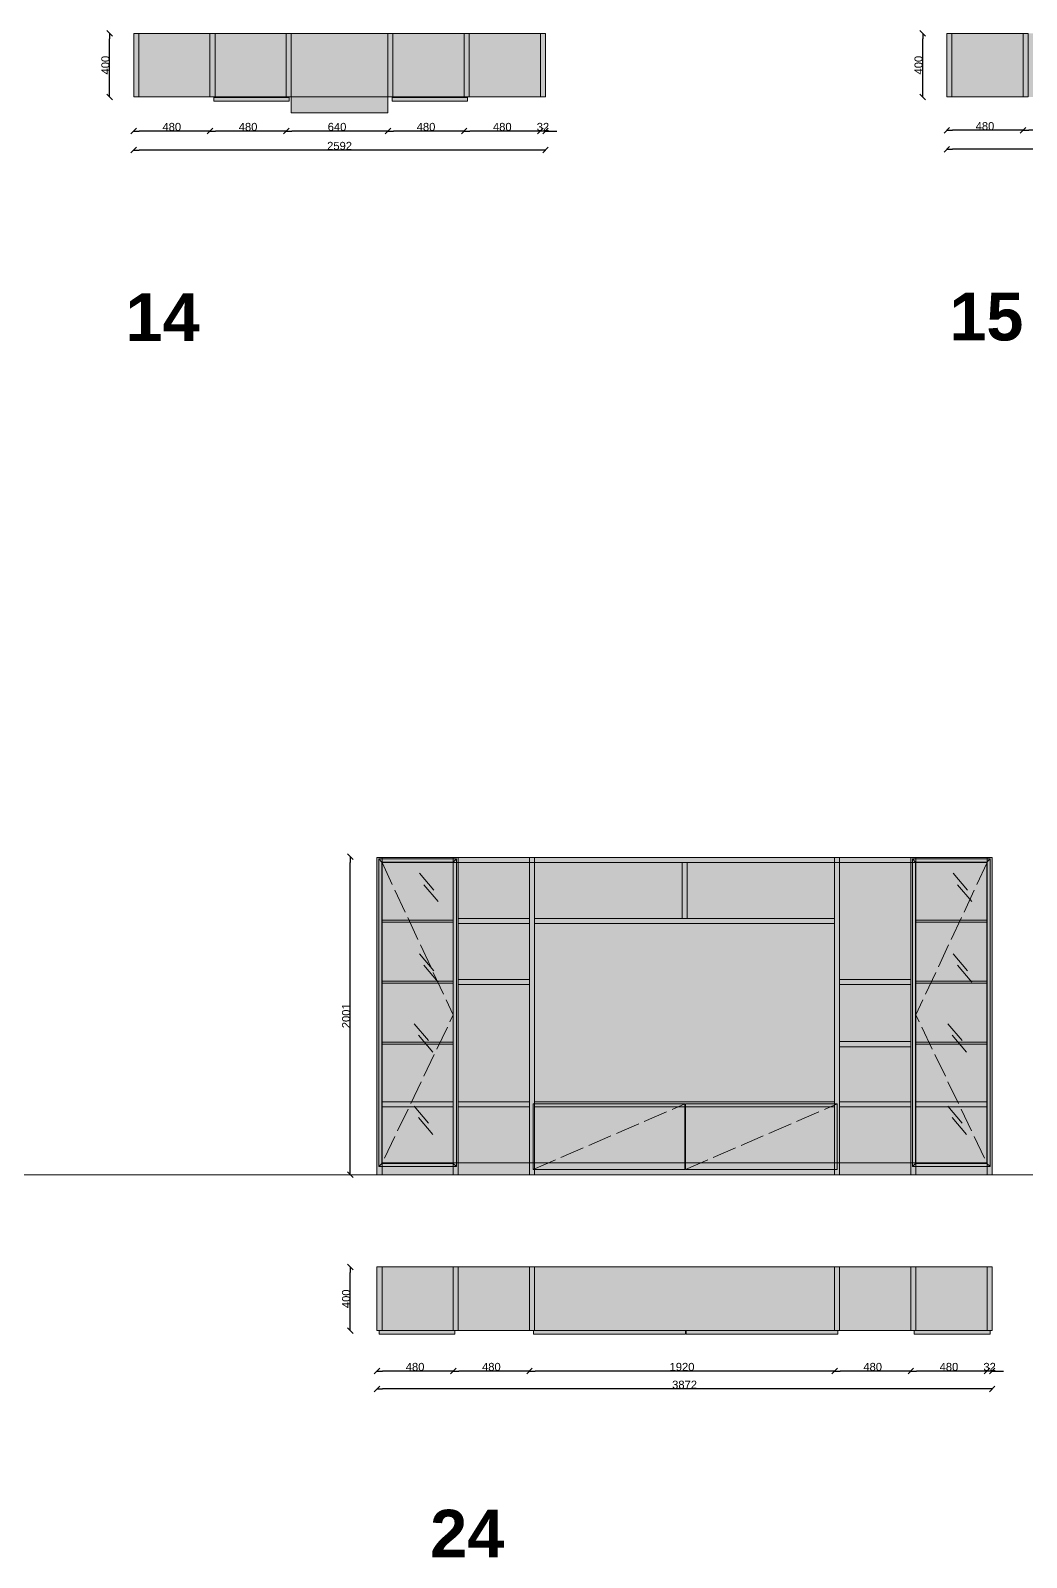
# Model space of a CAD drawing. Header units: millimetres. Extents: x -21288 to 39740, y -2987 to 21739.
# Drawn here: x -3298 to 2970, y -2987 to 6619 of the extents above; entities that cross this region are included whole.
import ezdxf

# ---------------------------------------------------------------- set-up
doc = ezdxf.new("R2010")
doc.units = ezdxf.units.MM
doc.header["$LTSCALE"] = 50
doc.header["$PDMODE"] = 1
doc.header["$PDSIZE"] = -2
doc.linetypes.add('ISO-02 Linea a tratti', pattern=[3.81, 3.048, -0.762])
doc.layers.get('0').update_dxf_attribs({"lineweight": 18})
doc.layers.add('Linee arredi', color=3, linetype='Continuous', lineweight=5)
doc.layers.add('Quote', color=7, linetype='Continuous', lineweight=5)
doc.styles.add('Arial', font='Arial.ttf')
doc.styles.add('Arial (bold)', font='Arial Bold.ttf')
doc.dimstyles.new('M&C_quote arredo', dxfattribs={"dimtxt": 50.344329, "dimasz": 35.34668, "dimexe": 0, "dimexo": 0, "dimgap": 0.5, "dimtad": 1, "dimdec": 0, "dimtxsty": 'Arial', "dimblk": 'VW_SLASH-2', "dimblk1": 'VW_SLASH-2', "dimblk2": 'VW_SLASH-2', "dimcen": 0, "dimse1": 1, "dimse2": 1, "dimazin": 0, "dimtfac": 1, "dimtdec": 0, "dimtix": 1, "dimtmove": 0, "dimatfit": 0, "dimldrblk": 'VW_SLASH-2', "dimfxl": 0, "dimfxlon": 1, "dimfrac": 2, "dimtolj": 1, "dimarcsym": 0})

# ---------------------------------------------------------------- blocks, each defined once
blk = doc.blocks.new('VW_SLASH-2')
at = {"color": 0, "linetype": 'ByBlock', "lineweight": -2, "transparency": 16777216}
blk.add_line((0, 0), (-1, 0), dxfattribs=at)
at = {"color": 0, "linetype": 'Continuous', "lineweight": -2, "transparency": 16777216, "flags": 128}
blk.add_lwpolyline([(0.5, 0.5), (-0.5, -0.5)], dxfattribs=at)
blk = doc.blocks.new('*D516')
at = {"layer": 'Defpoints', "color": 0, "transparency": 16777216}
for p in [(-2169.2, 6201.5), (-2649.2, 6147.5), (-2649.2, 5986.5)]:
    blk.add_point(p, dxfattribs=at)
at = {"layer": 'Quote', "color": 0, "lineweight": -2, "transparency": 16777216}
blk.add_line((-2204.5, 5986.5), (-2613.8, 5986.5), dxfattribs=at)
at = {"layer": 'Quote', "color": 0, "lineweight": -2, "transparency": 16777216, "xscale": 35.3466796875, "yscale": 35.3466796875, "zscale": 35.3466796875, "rotation": 180}
blk.add_blockref('VW_SLASH-2', (-2649.2, 5986.5), dxfattribs=at)
at = {"layer": 'Quote', "color": 0, "lineweight": -2, "transparency": 16777216, "xscale": 35.3466796875, "yscale": 35.3466796875, "zscale": 35.3466796875}
blk.add_blockref('VW_SLASH-2', (-2169.2, 5986.5), dxfattribs=at)
at = {"layer": 'Quote', "color": 0, "transparency": 16777216, "insert": (-2409.2, 6012.7), "char_height": 50.34, "attachment_point": 5, "style": 'Arial'}
blk.add_mtext('\\A1;480', dxfattribs=at)
blk = doc.blocks.new('*D517')
at = {"layer": 'Defpoints', "color": 0, "transparency": 16777216}
for p in [(-2169.2, 6201.5), (-1689.2, 6201.5), (-2169.2, 5986.5)]:
    blk.add_point(p, dxfattribs=at)
at = {"layer": 'Quote', "color": 0, "lineweight": -2, "transparency": 16777216}
blk.add_line((-1724.5, 5986.5), (-2133.8, 5986.5), dxfattribs=at)
at = {"layer": 'Quote', "color": 0, "lineweight": -2, "transparency": 16777216, "xscale": 35.3466796875, "yscale": 35.3466796875, "zscale": 35.3466796875, "rotation": 180}
blk.add_blockref('VW_SLASH-2', (-2169.2, 5986.5), dxfattribs=at)
at = {"layer": 'Quote', "color": 0, "lineweight": -2, "transparency": 16777216, "xscale": 35.3466796875, "yscale": 35.3466796875, "zscale": 35.3466796875}
blk.add_blockref('VW_SLASH-2', (-1689.2, 5986.5), dxfattribs=at)
at = {"layer": 'Quote', "color": 0, "transparency": 16777216, "insert": (-1929.2, 6012.7), "char_height": 50.34, "attachment_point": 5, "style": 'Arial'}
blk.add_mtext('\\A1;480', dxfattribs=at)
blk = doc.blocks.new('*D518')
at = {"layer": 'Defpoints', "color": 0, "transparency": 16777216}
for p in [(-1689.2, 6201.5), (-1049.2, 6201.5), (-1689.2, 5986.5)]:
    blk.add_point(p, dxfattribs=at)
at = {"layer": 'Quote', "color": 0, "lineweight": -2, "transparency": 16777216}
blk.add_line((-1084.5, 5986.5), (-1653.8, 5986.5), dxfattribs=at)
at = {"layer": 'Quote', "color": 0, "lineweight": -2, "transparency": 16777216, "xscale": 35.3466796875, "yscale": 35.3466796875, "zscale": 35.3466796875, "rotation": 180}
blk.add_blockref('VW_SLASH-2', (-1689.2, 5986.5), dxfattribs=at)
at = {"layer": 'Quote', "color": 0, "lineweight": -2, "transparency": 16777216, "xscale": 35.3466796875, "yscale": 35.3466796875, "zscale": 35.3466796875}
blk.add_blockref('VW_SLASH-2', (-1049.2, 5986.5), dxfattribs=at)
at = {"layer": 'Quote', "color": 0, "transparency": 16777216, "insert": (-1369.2, 6012.7), "char_height": 50.34, "attachment_point": 5, "style": 'Arial'}
blk.add_mtext('\\A1;640', dxfattribs=at)
blk = doc.blocks.new('*D519')
at = {"layer": 'Defpoints', "color": 0, "transparency": 16777216}
for p in [(-1049.2, 6201.5), (-569.2, 6201.5), (-1049.2, 5986.5)]:
    blk.add_point(p, dxfattribs=at)
at = {"layer": 'Quote', "color": 0, "lineweight": -2, "transparency": 16777216}
blk.add_line((-604.5, 5986.5), (-1013.8, 5986.5), dxfattribs=at)
at = {"layer": 'Quote', "color": 0, "lineweight": -2, "transparency": 16777216, "xscale": 35.3466796875, "yscale": 35.3466796875, "zscale": 35.3466796875, "rotation": 180}
blk.add_blockref('VW_SLASH-2', (-1049.2, 5986.5), dxfattribs=at)
at = {"layer": 'Quote', "color": 0, "lineweight": -2, "transparency": 16777216, "xscale": 35.3466796875, "yscale": 35.3466796875, "zscale": 35.3466796875}
blk.add_blockref('VW_SLASH-2', (-569.2, 5986.5), dxfattribs=at)
at = {"layer": 'Quote', "color": 0, "transparency": 16777216, "insert": (-809.2, 6012.7), "char_height": 50.34, "attachment_point": 5, "style": 'Arial'}
blk.add_mtext('\\A1;480', dxfattribs=at)
blk = doc.blocks.new('*D520')
at = {"layer": 'Defpoints', "color": 0, "transparency": 16777216}
for p in [(-569.2, 6201.5), (-89.2, 6223.5), (-569.2, 5986.5)]:
    blk.add_point(p, dxfattribs=at)
at = {"layer": 'Quote', "color": 0, "lineweight": -2, "transparency": 16777216}
blk.add_line((-124.5, 5986.5), (-533.8, 5986.5), dxfattribs=at)
at = {"layer": 'Quote', "color": 0, "lineweight": -2, "transparency": 16777216, "xscale": 35.3466796875, "yscale": 35.3466796875, "zscale": 35.3466796875, "rotation": 180}
blk.add_blockref('VW_SLASH-2', (-569.2, 5986.5), dxfattribs=at)
at = {"layer": 'Quote', "color": 0, "lineweight": -2, "transparency": 16777216, "xscale": 35.3466796875, "yscale": 35.3466796875, "zscale": 35.3466796875}
blk.add_blockref('VW_SLASH-2', (-89.2, 5986.5), dxfattribs=at)
at = {"layer": 'Quote', "color": 0, "transparency": 16777216, "insert": (-329.2, 6012.7), "char_height": 50.34, "attachment_point": 5, "style": 'Arial'}
blk.add_mtext('\\A1;480', dxfattribs=at)
blk = doc.blocks.new('*D521')
at = {"layer": 'Defpoints', "color": 0, "transparency": 16777216}
for p in [(-89.2, 6223.5), (-57.2, 6147.5), (-89.2, 5986.5)]:
    blk.add_point(p, dxfattribs=at)
at = {"layer": 'Quote', "color": 0, "lineweight": -2, "transparency": 16777216}
for p, q in [((-124.5, 5986.5), (-159.9, 5986.5)), ((-57.2, 5986.5), (-89.2, 5986.5)), ((-21.8, 5986.5), (13.5, 5986.5))]:
    blk.add_line(p, q, dxfattribs=at)
at = {"layer": 'Quote', "color": 0, "lineweight": -2, "transparency": 16777216, "xscale": 35.3466796875, "yscale": 35.3466796875, "zscale": 35.3466796875}
blk.add_blockref('VW_SLASH-2', (-89.2, 5986.5), dxfattribs=at)
at = {"layer": 'Quote', "color": 0, "lineweight": -2, "transparency": 16777216, "xscale": 35.3466796875, "yscale": 35.3466796875, "zscale": 35.3466796875, "rotation": 180}
blk.add_blockref('VW_SLASH-2', (-57.2, 5986.5), dxfattribs=at)
at = {"layer": 'Quote', "color": 0, "transparency": 16777216, "insert": (-73.2, 6012.7), "char_height": 50.34, "attachment_point": 5, "style": 'Arial'}
blk.add_mtext('\\A1;32', dxfattribs=at)
blk = doc.blocks.new('*D523')
at = {"layer": 'Defpoints', "color": 0, "transparency": 16777216}
for p in [(-2649.2, 6156.7), (-57.2, 6147.5), (-2649.2, 5867)]:
    blk.add_point(p, dxfattribs=at)
at = {"layer": 'Quote', "color": 0, "lineweight": -2, "transparency": 16777216}
blk.add_line((-92.5, 5867), (-2613.8, 5867), dxfattribs=at)
at = {"layer": 'Quote', "color": 0, "lineweight": -2, "transparency": 16777216, "xscale": 35.3466796875, "yscale": 35.3466796875, "zscale": 35.3466796875, "rotation": 180}
blk.add_blockref('VW_SLASH-2', (-2649.2, 5867), dxfattribs=at)
at = {"layer": 'Quote', "color": 0, "lineweight": -2, "transparency": 16777216, "xscale": 35.3466796875, "yscale": 35.3466796875, "zscale": 35.3466796875}
blk.add_blockref('VW_SLASH-2', (-57.2, 5867), dxfattribs=at)
at = {"layer": 'Quote', "color": 0, "transparency": 16777216, "insert": (-1353.2, 5893.3), "char_height": 50.34, "attachment_point": 5, "style": 'Arial'}
blk.add_mtext('\\A1;2592', dxfattribs=at)
blk = doc.blocks.new('*D524')
at = {"layer": 'Defpoints', "color": 0, "transparency": 16777216}
for p in [(2468.7, 6152.5), (2948.7, 6201.5), (2468.7, 5991.5)]:
    blk.add_point(p, dxfattribs=at)
at = {"layer": 'Quote', "color": 0, "lineweight": -2, "transparency": 16777216}
blk.add_line((2913.3, 5991.5), (2504, 5991.5), dxfattribs=at)
at = {"layer": 'Quote', "color": 0, "lineweight": -2, "transparency": 16777216, "xscale": 35.3466796875, "yscale": 35.3466796875, "zscale": 35.3466796875, "rotation": 180}
blk.add_blockref('VW_SLASH-2', (2468.7, 5991.5), dxfattribs=at)
at = {"layer": 'Quote', "color": 0, "lineweight": -2, "transparency": 16777216, "xscale": 35.3466796875, "yscale": 35.3466796875, "zscale": 35.3466796875}
blk.add_blockref('VW_SLASH-2', (2948.7, 5991.5), dxfattribs=at)
at = {"layer": 'Quote', "color": 0, "transparency": 16777216, "insert": (2708.7, 6017.7), "char_height": 50.34, "attachment_point": 5, "style": 'Arial'}
blk.add_mtext('\\A1;480', dxfattribs=at)
blk = doc.blocks.new('*D525')
at = {"layer": 'Defpoints', "color": 0, "transparency": 16777216}
for p in [(2948.7, 6201.5), (3428.7, 6201.5), (2948.7, 5991.5)]:
    blk.add_point(p, dxfattribs=at)
at = {"layer": 'Quote', "color": 0, "lineweight": -2, "transparency": 16777216}
blk.add_line((3393.3, 5991.5), (2984, 5991.5), dxfattribs=at)
at = {"layer": 'Quote', "color": 0, "lineweight": -2, "transparency": 16777216, "xscale": 35.3466796875, "yscale": 35.3466796875, "zscale": 35.3466796875, "rotation": 180}
blk.add_blockref('VW_SLASH-2', (2948.7, 5991.5), dxfattribs=at)
at = {"layer": 'Quote', "color": 0, "lineweight": -2, "transparency": 16777216, "xscale": 35.3466796875, "yscale": 35.3466796875, "zscale": 35.3466796875}
blk.add_blockref('VW_SLASH-2', (3428.7, 5991.5), dxfattribs=at)
at = {"layer": 'Quote', "color": 0, "transparency": 16777216, "insert": (3188.7, 6017.7), "char_height": 50.34, "attachment_point": 5, "style": 'Arial'}
blk.add_mtext('\\A1;480', dxfattribs=at)
blk = doc.blocks.new('*D532')
at = {"layer": 'Defpoints', "color": 0, "transparency": 16777216}
for p in [(2468.7, 6161.7), (5380.7, 6152.5), (2468.7, 5872)]:
    blk.add_point(p, dxfattribs=at)
at = {"layer": 'Quote', "color": 0, "lineweight": -2, "transparency": 16777216}
blk.add_line((5345.3, 5872), (2504, 5872), dxfattribs=at)
at = {"layer": 'Quote', "color": 0, "lineweight": -2, "transparency": 16777216, "xscale": 35.3466796875, "yscale": 35.3466796875, "zscale": 35.3466796875, "rotation": 180}
blk.add_blockref('VW_SLASH-2', (2468.7, 5872), dxfattribs=at)
at = {"layer": 'Quote', "color": 0, "lineweight": -2, "transparency": 16777216, "xscale": 35.3466796875, "yscale": 35.3466796875, "zscale": 35.3466796875}
blk.add_blockref('VW_SLASH-2', (5380.7, 5872), dxfattribs=at)
at = {"layer": 'Quote', "color": 0, "transparency": 16777216, "insert": (3924.7, 5898.3), "char_height": 50.34, "attachment_point": 5, "style": 'Arial'}
blk.add_mtext('\\A1;2912', dxfattribs=at)
blk = doc.blocks.new('*D545')
at = {"layer": 'Defpoints', "color": 0, "transparency": 16777216}
for p in [(-2801.1, 6601.5), (-2649.2, 6601.5), (-2649.2, 6201.5)]:
    blk.add_point(p, dxfattribs=at)
at = {"layer": 'Quote', "color": 0, "lineweight": -2, "transparency": 16777216}
blk.add_line((-2801.1, 6236.8), (-2801.1, 6566.1), dxfattribs=at)
at = {"layer": 'Quote', "color": 0, "lineweight": -2, "transparency": 16777216, "xscale": 35.3466796875, "yscale": 35.3466796875, "zscale": 35.3466796875}
for p, rotation in [((-2801.1, 6601.5), 90), ((-2801.1, 6201.5), 270)]:
    blk.add_blockref('VW_SLASH-2', p, dxfattribs=dict(at, rotation=rotation))
at = {"layer": 'Quote', "color": 0, "transparency": 16777216, "insert": (-2827.3, 6401.5), "char_height": 50.34, "attachment_point": 5, "rotation": 90, "style": 'Arial'}
blk.add_mtext('\\A1;400', dxfattribs=at)
blk = doc.blocks.new('*D546')
at = {"layer": 'Defpoints', "color": 0, "transparency": 16777216}
for p in [(2316.8, 6601.5), (2468.7, 6601.5), (2468.7, 6201.5)]:
    blk.add_point(p, dxfattribs=at)
at = {"layer": 'Quote', "color": 0, "lineweight": -2, "transparency": 16777216}
blk.add_line((2316.8, 6236.8), (2316.8, 6566.1), dxfattribs=at)
at = {"layer": 'Quote', "color": 0, "lineweight": -2, "transparency": 16777216, "xscale": 35.3466796875, "yscale": 35.3466796875, "zscale": 35.3466796875}
for p, rotation in [((2316.8, 6601.5), 90), ((2316.8, 6201.5), 270)]:
    blk.add_blockref('VW_SLASH-2', p, dxfattribs=dict(at, rotation=rotation))
at = {"layer": 'Quote', "color": 0, "transparency": 16777216, "insert": (2290.6, 6401.5), "char_height": 50.34, "attachment_point": 5, "rotation": 90, "style": 'Arial'}
blk.add_mtext('\\A1;400', dxfattribs=at)
blk = doc.blocks.new('*D660')
at = {"layer": 'Defpoints', "color": 0, "transparency": 16777216}
for p in [(-1286, 1421.6), (-638, 1421.6), (-392.1, -579.4)]:
    blk.add_point(p, dxfattribs=at)
at = {"layer": 'Quote', "color": 0, "lineweight": -2, "transparency": 16777216}
blk.add_line((-1286, -544), (-1286, 1386.3), dxfattribs=at)
at = {"layer": 'Quote', "color": 0, "lineweight": -2, "transparency": 16777216, "xscale": 35.3466796875, "yscale": 35.3466796875, "zscale": 35.3466796875}
for p, rotation in [((-1286, 1421.6), 90), ((-1286, -579.4), 270)]:
    blk.add_blockref('VW_SLASH-2', p, dxfattribs=dict(at, rotation=rotation))
at = {"layer": 'Quote', "color": 0, "transparency": 16777216, "insert": (-1312.2, 421.1), "char_height": 50.34, "attachment_point": 5, "rotation": 90, "style": 'Arial'}
blk.add_mtext('\\A1;2001', dxfattribs=at)
blk = doc.blocks.new('*D656')
at = {"layer": 'Defpoints', "color": 0, "transparency": 16777216}
for p in [(-1286, -1159.4), (2660.9, -1159.4), (2660.9, -1559.4)]:
    blk.add_point(p, dxfattribs=at)
at = {"layer": 'Quote', "color": 0, "lineweight": -2, "transparency": 16777216}
blk.add_line((-1286, -1524), (-1286, -1194.7), dxfattribs=at)
at = {"layer": 'Quote', "color": 0, "lineweight": -2, "transparency": 16777216, "xscale": 35.3466796875, "yscale": 35.3466796875, "zscale": 35.3466796875}
for p, rotation in [((-1286, -1159.4), 90), ((-1286, -1559.4), 270)]:
    blk.add_blockref('VW_SLASH-2', p, dxfattribs=dict(at, rotation=rotation))
at = {"layer": 'Quote', "color": 0, "transparency": 16777216, "insert": (-1312.2, -1359.4), "char_height": 50.34, "attachment_point": 5, "rotation": 90, "style": 'Arial'}
blk.add_mtext('\\A1;400', dxfattribs=at)
blk = doc.blocks.new('Gruppo-186')
at = {"layer": 'Linee arredi', "linetype": 'Continuous', "lineweight": 0, "transparency": 33554687}
h = blk.add_hatch(color=252, dxfattribs=at)
h.paths.add_polyline_path([(3496.3, -23828), (3985.5, -23828), (3985.5, -21893), (3496.3, -21893)])
h.paths.add_polyline_path([(3965.5, -21913.1), (3965.5, -23807.9), (3516.2, -23807.9), (3516.2, -21913.1)], flags=16)
at = {"layer": 'Linee arredi', "linetype": 'Continuous', "lineweight": 5, "transparency": 33554526}
h = blk.add_hatch(color=256, dxfattribs=at)
h.set_gradient(color1=(248, 250, 248), color2=(220, 237, 237))
h.paths.add_polyline_path([(3516.2, -21913.1), (3965.5, -21913.1), (3965.5, -23807.9), (3516.2, -23807.9)])
at = {"layer": 'Linee arredi', "linetype": 'Continuous', "lineweight": 5}
for p, q in [((3496.3, -21893), (3516.2, -21913.1)), ((3965.5, -21913.1), (3985.5, -21893)), ((3753, -21982.8), (3843.7, -22089)), ((3779.5, -22054.9), (3870.2, -22161.2)), ((3753, -22489.8), (3843.7, -22596)), ((3779.5, -22561.9), (3870.2, -22668.1)), ((3719.5, -22929.4), (3810.2, -23035.7)), ((3745.9, -23001.6), (3836.6, -23107.8)), ((3719.5, -23448.2), (3810.2, -23554.5)), ((3745.9, -23520.3), (3836.6, -23626.6)), ((3516.2, -23807.9), (3496.3, -23828)), ((3965.5, -23807.9), (3985.5, -23828))]:
    blk.add_line(p, q, dxfattribs=at)
at = {"layer": 'Linee arredi', "linetype": 'Continuous', "lineweight": 5, "transparency": 33554687, "flags": 128}
for points in [[(3496.3, -23828), (3985.5, -23828), (3985.5, -21893), (3496.3, -21893)], [(3965.5, -21913.1), (3965.5, -23807.9), (3516.2, -23807.9), (3516.2, -21913.1)]]:
    blk.add_lwpolyline(points, close=True, dxfattribs=at)
at = {"layer": 'Linee arredi', "linetype": 'Continuous', "lineweight": 5, "flags": 128}
for points in [[(3496.3, -23828), (3985.5, -23828), (3985.5, -21893), (3496.3, -21893)], [(3516.2, -21913.1), (3965.5, -21913.1), (3965.5, -23807.9), (3516.2, -23807.9)]]:
    blk.add_lwpolyline(points, close=True, dxfattribs=at)
blk = doc.blocks.new('*D648')
at = {"layer": 'Defpoints', "color": 0, "transparency": 16777216}
for p in [(-1118, -1714.4), (-638, -1714.4), (-1118, -1814.3)]:
    blk.add_point(p, dxfattribs=at)
at = {"layer": 'Quote', "color": 0, "lineweight": -2, "transparency": 16777216}
blk.add_line((-673.3, -1814.3), (-1082.6, -1814.3), dxfattribs=at)
at = {"layer": 'Quote', "color": 0, "lineweight": -2, "transparency": 16777216, "xscale": 35.3466796875, "yscale": 35.3466796875, "zscale": 35.3466796875, "rotation": 180}
blk.add_blockref('VW_SLASH-2', (-1118, -1814.3), dxfattribs=at)
at = {"layer": 'Quote', "color": 0, "lineweight": -2, "transparency": 16777216, "xscale": 35.3466796875, "yscale": 35.3466796875, "zscale": 35.3466796875}
blk.add_blockref('VW_SLASH-2', (-638, -1814.3), dxfattribs=at)
at = {"layer": 'Quote', "color": 0, "transparency": 16777216, "insert": (-878, -1788.1), "char_height": 50.34, "attachment_point": 5, "style": 'Arial'}
blk.add_mtext('\\A1;480', dxfattribs=at)
blk = doc.blocks.new('*D649')
at = {"layer": 'Defpoints', "color": 0, "transparency": 16777216}
for p in [(-638, -1714.4), (-158, -1714.4), (-638, -1814.3)]:
    blk.add_point(p, dxfattribs=at)
at = {"layer": 'Quote', "color": 0, "lineweight": -2, "transparency": 16777216}
blk.add_line((-193.3, -1814.3), (-602.6, -1814.3), dxfattribs=at)
at = {"layer": 'Quote', "color": 0, "lineweight": -2, "transparency": 16777216, "xscale": 35.3466796875, "yscale": 35.3466796875, "zscale": 35.3466796875, "rotation": 180}
blk.add_blockref('VW_SLASH-2', (-638, -1814.3), dxfattribs=at)
at = {"layer": 'Quote', "color": 0, "lineweight": -2, "transparency": 16777216, "xscale": 35.3466796875, "yscale": 35.3466796875, "zscale": 35.3466796875}
blk.add_blockref('VW_SLASH-2', (-158, -1814.3), dxfattribs=at)
at = {"layer": 'Quote', "color": 0, "transparency": 16777216, "insert": (-398, -1788.1), "char_height": 50.34, "attachment_point": 5, "style": 'Arial'}
blk.add_mtext('\\A1;480', dxfattribs=at)
blk = doc.blocks.new('*D650')
at = {"layer": 'Defpoints', "color": 0, "transparency": 16777216}
for p in [(-158, -1714.4), (1762, -1714.4), (-158, -1814.3)]:
    blk.add_point(p, dxfattribs=at)
at = {"layer": 'Quote', "color": 0, "lineweight": -2, "transparency": 16777216}
blk.add_line((1726.7, -1814.3), (-122.6, -1814.3), dxfattribs=at)
at = {"layer": 'Quote', "color": 0, "lineweight": -2, "transparency": 16777216, "xscale": 35.3466796875, "yscale": 35.3466796875, "zscale": 35.3466796875, "rotation": 180}
blk.add_blockref('VW_SLASH-2', (-158, -1814.3), dxfattribs=at)
at = {"layer": 'Quote', "color": 0, "lineweight": -2, "transparency": 16777216, "xscale": 35.3466796875, "yscale": 35.3466796875, "zscale": 35.3466796875}
blk.add_blockref('VW_SLASH-2', (1762, -1814.3), dxfattribs=at)
at = {"layer": 'Quote', "color": 0, "transparency": 16777216, "insert": (802, -1788.1), "char_height": 50.34, "attachment_point": 5, "style": 'Arial'}
blk.add_mtext('\\A1;1920', dxfattribs=at)
blk = doc.blocks.new('*D651')
at = {"layer": 'Defpoints', "color": 0, "transparency": 16777216}
for p in [(2242, -1559.4), (1762, -1714.4), (1762, -1814.3)]:
    blk.add_point(p, dxfattribs=at)
at = {"layer": 'Quote', "color": 0, "lineweight": -2, "transparency": 16777216}
blk.add_line((2206.7, -1814.3), (1797.4, -1814.3), dxfattribs=at)
at = {"layer": 'Quote', "color": 0, "lineweight": -2, "transparency": 16777216, "xscale": 35.3466796875, "yscale": 35.3466796875, "zscale": 35.3466796875, "rotation": 180}
blk.add_blockref('VW_SLASH-2', (1762, -1814.3), dxfattribs=at)
at = {"layer": 'Quote', "color": 0, "lineweight": -2, "transparency": 16777216, "xscale": 35.3466796875, "yscale": 35.3466796875, "zscale": 35.3466796875}
blk.add_blockref('VW_SLASH-2', (2242, -1814.3), dxfattribs=at)
at = {"layer": 'Quote', "color": 0, "transparency": 16777216, "insert": (2002, -1788.1), "char_height": 50.34, "attachment_point": 5, "style": 'Arial'}
blk.add_mtext('\\A1;480', dxfattribs=at)
blk = doc.blocks.new('*D652')
at = {"layer": 'Defpoints', "color": 0, "transparency": 16777216}
for p in [(2242, -1559.4), (2722, -1714.4), (2242, -1814.3)]:
    blk.add_point(p, dxfattribs=at)
at = {"layer": 'Quote', "color": 0, "lineweight": -2, "transparency": 16777216}
blk.add_line((2686.7, -1814.3), (2277.4, -1814.3), dxfattribs=at)
at = {"layer": 'Quote', "color": 0, "lineweight": -2, "transparency": 16777216, "xscale": 35.3466796875, "yscale": 35.3466796875, "zscale": 35.3466796875, "rotation": 180}
blk.add_blockref('VW_SLASH-2', (2242, -1814.3), dxfattribs=at)
at = {"layer": 'Quote', "color": 0, "lineweight": -2, "transparency": 16777216, "xscale": 35.3466796875, "yscale": 35.3466796875, "zscale": 35.3466796875}
blk.add_blockref('VW_SLASH-2', (2722, -1814.3), dxfattribs=at)
at = {"layer": 'Quote', "color": 0, "transparency": 16777216, "insert": (2482, -1788.1), "char_height": 50.34, "attachment_point": 5, "style": 'Arial'}
blk.add_mtext('\\A1;480', dxfattribs=at)
blk = doc.blocks.new('*D653')
at = {"layer": 'Defpoints', "color": 0, "transparency": 16777216}
for p in [(2722, -1714.4), (2754, -1714.4), (2722, -1814.3)]:
    blk.add_point(p, dxfattribs=at)
at = {"layer": 'Quote', "color": 0, "lineweight": -2, "transparency": 16777216}
for p, q in [((2686.7, -1814.3), (2651.3, -1814.3)), ((2754, -1814.3), (2722, -1814.3)), ((2789.4, -1814.3), (2824.7, -1814.3))]:
    blk.add_line(p, q, dxfattribs=at)
at = {"layer": 'Quote', "color": 0, "lineweight": -2, "transparency": 16777216, "xscale": 35.3466796875, "yscale": 35.3466796875, "zscale": 35.3466796875}
blk.add_blockref('VW_SLASH-2', (2722, -1814.3), dxfattribs=at)
at = {"layer": 'Quote', "color": 0, "lineweight": -2, "transparency": 16777216, "xscale": 35.3466796875, "yscale": 35.3466796875, "zscale": 35.3466796875, "rotation": 180}
blk.add_blockref('VW_SLASH-2', (2754, -1814.3), dxfattribs=at)
at = {"layer": 'Quote', "color": 0, "transparency": 16777216, "insert": (2738, -1788), "char_height": 50.34, "attachment_point": 5, "style": 'Arial'}
blk.add_mtext('\\A1;32', dxfattribs=at)
blk = doc.blocks.new('*D654')
at = {"layer": 'Defpoints', "color": 0, "transparency": 16777216}
for p in [(-1118, -1714.4), (2754, -1814.3), (-1118, -1926.3)]:
    blk.add_point(p, dxfattribs=at)
at = {"layer": 'Quote', "color": 0, "lineweight": -2, "transparency": 16777216}
blk.add_line((2718.7, -1926.3), (-1082.6, -1926.3), dxfattribs=at)
at = {"layer": 'Quote', "color": 0, "lineweight": -2, "transparency": 16777216, "xscale": 35.3466796875, "yscale": 35.3466796875, "zscale": 35.3466796875, "rotation": 180}
blk.add_blockref('VW_SLASH-2', (-1118, -1926.3), dxfattribs=at)
at = {"layer": 'Quote', "color": 0, "lineweight": -2, "transparency": 16777216, "xscale": 35.3466796875, "yscale": 35.3466796875, "zscale": 35.3466796875}
blk.add_blockref('VW_SLASH-2', (2754, -1926.3), dxfattribs=at)
at = {"layer": 'Quote', "color": 0, "transparency": 16777216, "insert": (818, -1900), "char_height": 50.34, "attachment_point": 5, "style": 'Arial'}
blk.add_mtext('\\A1;3872', dxfattribs=at)

msp = doc.modelspace()

# ---------------------------------------------------------------- hatches: boundary and pattern name
at = {"layer": 'Linee arredi'}
h = msp.add_hatch(color=7, dxfattribs=at)
h.dxf.hatch_style = 1
h.paths.add_polyline_path([(-2617.18, 6601.49), (-2649.18, 6601.49), (-2649.18, 6201.49), (-2617.18, 6201.49)])
h.paths.add_polyline_path([(-2169.18, 6601.49), (-2617.18, 6601.49), (-2617.18, 6201.49), (-2169.18, 6201.49)])
h.paths.add_polyline_path([(-2137.18, 6601.49), (-2169.18, 6601.49), (-2169.18, 6201.49), (-2137.18, 6201.49)])
h.paths.add_polyline_path([(-1689.18, 6601.49), (-2137.18, 6601.49), (-2137.18, 6201.49), (-1689.18, 6201.49)])
h.paths.add_polyline_path([(-1657.18, 6601.49), (-1689.18, 6601.49), (-1689.18, 6201.49), (-1657.18, 6201.49)])
h.paths.add_polyline_path([(-1049.18, 6601.49), (-1657.18, 6601.49), (-1657.18, 6201.49), (-1049.18, 6201.49)])
h.paths.add_polyline_path([(-1017.18, 6601.49), (-1049.18, 6601.49), (-1049.18, 6201.49), (-1017.18, 6201.49)])
h.paths.add_polyline_path([(-569.18, 6601.49), (-1017.18, 6601.49), (-1017.18, 6201.49), (-569.18, 6201.49)])
h.paths.add_polyline_path([(-537.18, 6601.49), (-569.18, 6601.49), (-569.18, 6201.49), (-537.18, 6201.49)])
h.paths.add_polyline_path([(-89.18, 6601.49), (-537.18, 6601.49), (-537.18, 6201.49), (-89.18, 6201.49)])
h.paths.add_polyline_path([(-57.18, 6601.49), (-89.18, 6601.49), (-89.18, 6201.49), (-57.18, 6201.49)])
h = msp.add_hatch(color=7, dxfattribs=at)
h.dxf.hatch_style = 1
h.paths.add_polyline_path([(2500.69, 6601.49), (2468.69, 6601.49), (2468.69, 6201.49), (2500.69, 6201.49)])
h.paths.add_polyline_path([(2948.69, 6601.49), (2500.69, 6601.49), (2500.69, 6201.49), (2948.69, 6201.49)])
h.paths.add_polyline_path([(2980.69, 6601.49), (2948.69, 6601.49), (2948.69, 6201.49), (2980.69, 6201.49)])
h.paths.add_polyline_path([(3428.69, 6601.49), (2980.69, 6601.49), (2980.69, 6201.49), (3428.69, 6201.49)])
h.paths.add_polyline_path([(3460.69, 6601.49), (3428.69, 6601.49), (3428.69, 6201.49), (3460.69, 6201.49)])
h.paths.add_polyline_path([(4068.69, 6601.49), (3460.69, 6601.49), (3460.69, 6201.49), (4068.69, 6201.49)])
h.paths.add_polyline_path([(4100.69, 6601.49), (4068.69, 6601.49), (4068.69, 6201.49), (4100.69, 6201.49)])
h.paths.add_polyline_path([(4388.69, 6601.49), (4100.69, 6601.49), (4100.69, 6201.49), (4388.69, 6201.49)])
h.paths.add_polyline_path([(4420.69, 6601.49), (4388.69, 6601.49), (4388.69, 6201.49), (4420.69, 6201.49)])
h.paths.add_polyline_path([(4868.69, 6601.49), (4420.69, 6601.49), (4420.69, 6201.49), (4868.69, 6201.49)])
h.paths.add_polyline_path([(4900.69, 6601.49), (4868.69, 6601.49), (4868.69, 6201.49), (4900.69, 6201.49)])
h.paths.add_polyline_path([(5348.69, 6601.49), (4900.69, 6601.49), (4900.69, 6201.49), (5348.69, 6201.49)])
h.paths.add_polyline_path([(5380.69, 6601.49), (5348.69, 6601.49), (5348.69, 6201.49), (5380.69, 6201.49)])
h = msp.add_hatch(color=252, dxfattribs=at)
h.dxf.hatch_style = 1
h.paths.add_polyline_path([(-1670.66, 6197.47), (-2144.34, 6197.47), (-2144.34, 6175.47), (-1670.66, 6175.47)])
h.paths.add_polyline_path([(-548.76, 6197.47), (-1022.45, 6197.47), (-1022.45, 6175.47), (-548.76, 6175.47)])
h.paths.add_polyline_path([(-1049.18, 6201.49), (-1657.18, 6201.49), (-1657.18, 6101.49), (-1049.18, 6101.49)])
h = msp.add_hatch(color=7, dxfattribs=at)
h.dxf.hatch_style = 1
h.paths.add_polyline_path([(-157.97, 1416.65), (-125.97, 1416.65), (-125.97, -579.35), (-157.97, -579.35)])
h.paths.add_polyline_path([(802.03, 1384.65), (834.03, 1384.65), (834.03, 1032.65), (802.03, 1032.65)])
h.paths.add_polyline_path([(-125.97, 1000.65), (-125.97, 1032.65), (1762.03, 1032.65), (1762.03, 1000.65)])
h.paths.add_polyline_path([(1762.03, 1416.65), (1794.03, 1416.65), (1794.03, -579.35), (1762.03, -579.35)])
h.paths.add_polyline_path([(2242.03, 616.95), (2242.03, 648.95), (1794.03, 648.95), (1794.03, 616.95)])
h.paths.add_polyline_path([(2242.03, 226.65), (2242.03, 258.65), (1794.03, 258.65), (1794.03, 226.65)])
h.paths.add_polyline_path([(1794.03, -151.35), (1794.03, -119.35), (2242.03, -119.35), (2242.03, -151.35)])
h.paths.add_polyline_path([(-125.97, -119.35), (1762.03, -119.35), (1762.03, -151.35), (-125.97, -151.35)])
h.paths.add_polyline_path([(-605.97, -151.35), (-605.97, -119.35), (-157.97, -119.35), (-157.97, -151.35)])
h.paths.add_polyline_path([(-605.97, 616.95), (-605.97, 648.95), (-157.97, 648.95), (-157.97, 616.95)])
h.paths.add_polyline_path([(-605.97, 1000.65), (-605.97, 1032.65), (-157.97, 1032.65), (-157.97, 1000.65)])
h.paths.add_polyline_path([(-637.97, 1416.65), (-605.97, 1416.65), (-605.97, -579.35), (-637.97, -579.35)])
h.paths.add_polyline_path([(-1117.97, 1416.65), (-1085.97, 1416.65), (-1085.97, -579.35), (-1117.97, -579.35)])
h.paths.add_polyline_path([(2242.03, 1416.65), (2274.03, 1416.65), (2274.03, -579.35), (2242.03, -579.35)])
h.paths.add_polyline_path([(2251.81, -527.33), (2741.04, -527.33), (2741.04, 1407.65), (2251.81, 1407.65)])
h.paths.add_polyline_path([(2721.07, 1387.57), (2721.07, -507.26), (2271.78, -507.26), (2271.78, 1387.57)], flags=16)
h.paths.add_polyline_path([(2271.78, 1387.57), (2721.07, 1387.57), (2721.07, -507.26), (2271.78, -507.26)], flags=0)
edge = h.paths.add_edge_path(flags=16)
edge.add_line((2251.81, 1407.65), (2271.78, 1387.57))
edge = h.paths.add_edge_path(flags=16)
edge.add_line((2721.07, 1387.57), (2741.04, 1407.65))
edge = h.paths.add_edge_path(flags=16)
edge.add_line((2271.78, -507.26), (2251.81, -527.33))
edge = h.paths.add_edge_path(flags=16)
edge.add_line((2721.07, -507.26), (2741.04, -527.33))
edge = h.paths.add_edge_path(flags=0)
edge.add_line((2508.58, 810.9), (2599.24, 704.62))
edge = h.paths.add_edge_path(flags=0)
edge.add_line((2535.02, 738.78), (2625.69, 632.51))
edge = h.paths.add_edge_path(flags=0)
edge.add_line((2475.04, 371.2), (2565.71, 264.93))
edge = h.paths.add_edge_path(flags=0)
edge.add_line((2501.49, 299.09), (2592.15, 192.82))
edge = h.paths.add_edge_path(flags=0)
edge.add_line((2475.04, -147.54), (2565.71, -253.81))
edge = h.paths.add_edge_path(flags=0)
edge.add_line((2501.49, -219.66), (2592.15, -325.93))
edge = h.paths.add_edge_path(flags=0)
edge.add_line((2508.58, 1317.88), (2599.24, 1211.6))
edge = h.paths.add_edge_path(flags=0)
edge.add_line((2535.02, 1245.76), (2625.69, 1139.49))
h.paths.add_polyline_path([(2722.03, 1416.65), (2754.03, 1416.65), (2754.03, -579.35), (2722.03, -579.35)])
h = msp.add_hatch(color=7, dxfattribs=at)
h.dxf.hatch_style = 1
h.paths.add_polyline_path([(-1085.97, 1384.65), (-1085.97, 1416.65), (2722.03, 1416.65), (2722.03, 1384.65)])
h = msp.add_hatch(color=254, dxfattribs=at)
h.dxf.hatch_style = 1
h.paths.add_polyline_path([(-157.97, 1384.65), (-605.97, 1384.65), (-605.97, 1032.65), (-157.97, 1032.65)])
h.paths.add_polyline_path([(-157.97, 648.95), (-157.97, 1000.65), (-605.97, 1000.65), (-605.97, 648.95)])
h.paths.add_polyline_path([(-157.97, 616.95), (-605.97, 616.95), (-605.97, -119.35), (-157.97, -119.35)])
h.paths.add_polyline_path([(-605.97, -151.35), (-605.97, -503.35), (-157.97, -503.35), (-157.97, -151.35)])
h = msp.add_hatch(color=254, dxfattribs=at)
h.dxf.hatch_style = 1
h.paths.add_polyline_path([(-125.97, 1384.65), (-125.97, 1032.65), (802.03, 1032.65), (802.03, 1384.65)])
h.paths.add_polyline_path([(834.03, 1384.65), (834.03, 1032.65), (1762.03, 1032.65), (1762.03, 1384.65)])
h = msp.add_hatch(color=254, dxfattribs=at)
h.dxf.hatch_style = 1
h.paths.add_polyline_path([(1794.03, 648.95), (2242.03, 648.95), (2242.03, 1384.65), (1794.03, 1384.65)])
h.paths.add_polyline_path([(1794.03, 258.65), (2242.03, 258.65), (2242.03, 616.95), (1794.03, 616.95)])
h.paths.add_polyline_path([(2242.03, -119.35), (2242.03, 226.65), (1794.03, 226.65), (1794.03, -119.35)])
h.paths.add_polyline_path([(1794.03, -151.35), (1794.03, -503.35), (2242.03, -503.35), (2242.03, -151.35)])
h = msp.add_hatch(color=253, dxfattribs=at)
h.dxf.hatch_style = 1
h.paths.add_polyline_path([(-125.97, 1000.65), (-125.97, -119.35), (1762.03, -119.35), (1762.03, 1000.65)])
h = msp.add_hatch(color=252, dxfattribs=at)
h.dxf.hatch_style = 1
h.paths.add_polyline_path([(-134.98, -133.35), (820.02, -133.35), (820.02, -546.35), (-134.98, -546.35)])
h = msp.add_hatch(color=252, dxfattribs=at)
h.dxf.hatch_style = 1
h.paths.add_polyline_path([(824.04, -133.35), (1779.04, -133.35), (1779.04, -546.35), (824.04, -546.35)])
h = msp.add_hatch(color=7, dxfattribs=at)
h.dxf.hatch_style = 1
h.paths.add_polyline_path([(-1085.97, -579.35), (-1085.97, -503.35), (2722.03, -503.35), (2722.03, -579.35)])
h = msp.add_hatch(color=7, dxfattribs=at)
h.dxf.hatch_style = 1
h.paths.add_polyline_path([(-1085.97, -1159.35), (-1117.97, -1159.35), (-1117.97, -1559.35), (-1085.97, -1559.35)])
h.paths.add_polyline_path([(-637.97, -1159.35), (-1085.97, -1159.35), (-1085.97, -1559.35), (-637.97, -1559.35)])
h.paths.add_polyline_path([(-605.97, -1159.35), (-637.97, -1159.35), (-637.97, -1559.35), (-627.29, -1559.35), (-605.97, -1559.35)])
h.paths.add_polyline_path([(-157.97, -1159.35), (-605.97, -1159.35), (-605.97, -1559.35), (-157.97, -1559.35)])
h.paths.add_polyline_path([(-125.97, -1159.35), (-157.97, -1159.35), (-157.97, -1559.35), (-125.97, -1559.35)])
h.paths.add_polyline_path([(1762.03, -1159.35), (-125.97, -1159.35), (-125.97, -1559.35), (824.04, -1559.35), (1762.03, -1559.35)])
h.paths.add_polyline_path([(1794.03, -1159.35), (1762.03, -1159.35), (1762.03, -1559.35), (1782.99, -1559.35), (1794.03, -1559.35)])
h.paths.add_polyline_path([(2242.03, -1159.35), (1794.03, -1159.35), (1794.03, -1559.35), (2242.03, -1559.35)])
h.paths.add_polyline_path([(2274.03, -1159.35), (2242.03, -1159.35), (2242.03, -1559.35), (2274.03, -1559.35)])
h.paths.add_polyline_path([(2722.03, -1159.35), (2274.03, -1159.35), (2274.03, -1559.35), (2722.03, -1559.35)])
h.paths.add_polyline_path([(2754.03, -1159.35), (2722.03, -1159.35), (2722.03, -1559.35), (2740.71, -1559.35), (2754.03, -1559.35)])
h = msp.add_hatch(color=252, dxfattribs=at)
h.dxf.hatch_style = 1
h.paths.add_polyline_path([(2740.71, -1559.35), (2263.03, -1559.35), (2263.03, -1582.07), (2740.71, -1582.07)])
h.paths.add_polyline_path([(1782.99, -1559.35), (827.15, -1559.35), (827.15, -1582.07), (1782.99, -1582.07)])
h.paths.add_polyline_path([(824.04, -1559.35), (-131.81, -1559.35), (-131.81, -1582.07), (824.04, -1582.07)])
h.paths.add_polyline_path([(-627.29, -1559.35), (-1104.97, -1559.35), (-1104.97, -1582.07), (-627.29, -1582.07)])

# ---------------------------------------------------------------- linework, layer by layer
msp.add_line((-21288.29, -579.35), (39740.16, -579.35))
at = {"layer": 'Linee arredi', "linetype": 'ISO-02 Linea a tratti', "lineweight": 5, "transparency": 33554687}
for p, q in [((-134.98, -546.35), (820.02, -133.35)), ((824.04, -546.35), (1779.04, -133.35))]:
    msp.add_line(p, q, dxfattribs=at)
at = {"layer": 'Linee arredi', "linetype": 'Continuous', "lineweight": 15, "transparency": 33554687, "flags": 128}
for points in [[(-2649.18, 6601.49), (-2617.18, 6601.49), (-2617.18, 6201.49), (-2649.18, 6201.49)], [(-2617.18, 6601.49), (-2169.18, 6601.49), (-2169.18, 6201.49), (-2617.18, 6201.49)], [(-2169.18, 6601.49), (-2137.18, 6601.49), (-2137.18, 6201.49), (-2169.18, 6201.49)], [(-2137.18, 6601.49), (-1689.18, 6601.49), (-1689.18, 6201.49), (-2137.18, 6201.49)], [(-1689.18, 6601.49), (-1657.18, 6601.49), (-1657.18, 6201.49), (-1689.18, 6201.49)], [(-1657.18, 6601.49), (-1049.18, 6601.49), (-1049.18, 6201.49), (-1657.18, 6201.49)], [(-1049.18, 6601.49), (-1017.18, 6601.49), (-1017.18, 6201.49), (-1049.18, 6201.49)], [(-1017.18, 6601.49), (-569.18, 6601.49), (-569.18, 6201.49), (-1017.18, 6201.49)], [(-569.18, 6601.49), (-537.18, 6601.49), (-537.18, 6201.49), (-569.18, 6201.49)], [(-537.18, 6601.49), (-89.18, 6601.49), (-89.18, 6201.49), (-537.18, 6201.49)], [(-89.18, 6601.49), (-57.18, 6601.49), (-57.18, 6201.49), (-89.18, 6201.49)], [(2468.69, 6601.49), (2500.69, 6601.49), (2500.69, 6201.49), (2468.69, 6201.49)], [(2500.69, 6601.49), (2948.69, 6601.49), (2948.69, 6201.49), (2500.69, 6201.49)], [(2948.69, 6601.49), (2980.69, 6601.49), (2980.69, 6201.49), (2948.69, 6201.49)], [(-1670.66, 6197.47), (-2144.34, 6197.47), (-2144.34, 6175.47), (-1670.66, 6175.47)], [(-1657.18, 6201.49), (-1049.18, 6201.49), (-1049.18, 6101.49), (-1657.18, 6101.49)], [(-1022.45, 6197.47), (-548.76, 6197.47), (-548.76, 6175.47), (-1022.45, 6175.47)], [(-1117.97, 1416.65), (-1085.97, 1416.65), (-1085.97, -579.35), (-1117.97, -579.35)], [(-1085.97, 1384.65), (-1085.97, 1416.65), (2722.03, 1416.65), (2722.03, 1384.65)], [(-637.97, 1416.65), (-605.97, 1416.65), (-605.97, -579.35), (-637.97, -579.35)], [(-157.97, 1416.65), (-125.97, 1416.65), (-125.97, -579.35), (-157.97, -579.35)], [(802.03, 1384.65), (834.03, 1384.65), (834.03, 1032.65), (802.03, 1032.65)], [(1762.03, 1416.65), (1794.03, 1416.65), (1794.03, -579.35), (1762.03, -579.35)], [(2242.03, 1416.65), (2274.03, 1416.65), (2274.03, -579.35), (2242.03, -579.35)], [(2722.03, 1416.65), (2754.03, 1416.65), (2754.03, -579.35), (2722.03, -579.35)], [(-605.97, 1000.65), (-605.97, 1032.65), (-157.97, 1032.65), (-157.97, 1000.65)], [(-125.97, 1000.65), (-125.97, 1032.65), (1762.03, 1032.65), (1762.03, 1000.65)], [(-125.97, 1000.65), (1762.03, 1000.65), (1762.03, -119.35), (-125.97, -119.35)], [(-605.97, 616.95), (-605.97, 648.95), (-157.97, 648.95), (-157.97, 616.95)], [(2242.03, 616.95), (2242.03, 648.95), (1794.03, 648.95), (1794.03, 616.95)], [(2242.03, 226.65), (2242.03, 258.65), (1794.03, 258.65), (1794.03, 226.65)], [(-1085.97, -151.35), (-1085.97, -119.35), (-637.97, -119.35), (-637.97, -151.35)], [(-605.97, -151.35), (-605.97, -119.35), (-157.97, -119.35), (-157.97, -151.35)], [(-134.98, -133.35), (820.02, -133.35), (820.02, -546.35), (-134.98, -546.35)], [(-125.97, -119.35), (1762.03, -119.35), (1762.03, -151.35), (-125.97, -151.35)], [(824.04, -133.35), (1779.04, -133.35), (1779.04, -546.35), (824.04, -546.35)], [(1794.03, -151.35), (1794.03, -119.35), (2242.03, -119.35), (2242.03, -151.35)], [(2274.03, -151.35), (2274.03, -119.35), (2722.03, -119.35), (2722.03, -151.35)], [(-1085.97, -579.35), (-1085.97, -503.35), (2722.03, -503.35), (2722.03, -579.35)], [(-1117.97, -1159.35), (-1085.97, -1159.35), (-1085.97, -1559.35), (-1117.97, -1559.35)], [(-637.97, -1159.35), (-1085.97, -1159.35), (-1085.97, -1559.35), (-637.97, -1559.35)], [(-637.97, -1159.35), (-605.97, -1159.35), (-605.97, -1559.35), (-637.97, -1559.35)], [(-157.97, -1159.35), (-605.97, -1159.35), (-605.97, -1559.35), (-157.97, -1559.35)], [(-157.97, -1159.35), (1762.03, -1159.35), (1762.03, -1559.35), (-157.97, -1559.35)], [(-157.97, -1159.35), (-125.97, -1159.35), (-125.97, -1559.35), (-157.97, -1559.35)], [(1762.03, -1159.35), (1794.03, -1159.35), (1794.03, -1559.35), (1762.03, -1559.35)], [(2242.03, -1159.35), (1794.03, -1159.35), (1794.03, -1559.35), (2242.03, -1559.35)], [(2242.03, -1159.35), (2274.03, -1159.35), (2274.03, -1559.35), (2242.03, -1559.35)], [(2722.03, -1159.35), (2274.03, -1159.35), (2274.03, -1559.35), (2722.03, -1559.35)], [(2722.03, -1159.35), (2754.03, -1159.35), (2754.03, -1559.35), (2722.03, -1559.35)], [(-1104.97, -1559.35), (-627.29, -1559.35), (-627.29, -1582.07), (-1104.97, -1582.07)], [(-131.81, -1559.35), (824.04, -1559.35), (824.04, -1582.07), (-131.81, -1582.07)], [(827.15, -1559.35), (1782.99, -1559.35), (1782.99, -1582.07), (827.15, -1582.07)], [(2263.03, -1559.35), (2740.71, -1559.35), (2740.71, -1582.07), (2263.03, -1582.07)]]:
    msp.add_lwpolyline(points, close=True, dxfattribs=at)
at = {"layer": 'Linee arredi', "linetype": 'ISO-02 Linea a tratti', "lineweight": 5, "transparency": 33554687, "flags": 128}
for points in [[(-1085.97, 1384.34), (-637.94, 426.26), (-1085.97, -507.26)], [(2722.03, 1384.34), (2274, 426.26), (2722.03, -507.26)]]:
    msp.add_lwpolyline(points, dxfattribs=at)
at = {"layer": 'Linee arredi', "linetype": 'Continuous', "lineweight": 5, "transparency": 33554687, "flags": 128}
for points in [[(-1085.97, 1010.65), (-1085.97, 1022.65), (-637.97, 1022.65), (-637.97, 1010.65)], [(2722.03, 1010.65), (2722.03, 1022.65), (2274.03, 1022.65), (2274.03, 1010.65)], [(-1085.97, 626.95), (-1085.97, 638.95), (-637.97, 638.95), (-637.97, 626.95)], [(2722.03, 626.95), (2722.03, 638.95), (2274.03, 638.95), (2274.03, 626.95)], [(-1085.97, 243.26), (-1085.97, 255.26), (-637.97, 255.26), (-637.97, 243.26)], [(2722.03, 243.26), (2722.03, 255.26), (2274.03, 255.26), (2274.03, 243.26)], [(-125.97, -151.35), (-125.97, -119.35), (1762.03, -119.35), (1762.03, -151.35)]]:
    msp.add_lwpolyline(points, close=True, dxfattribs=at)

# ---------------------------------------------------------------- block references
at = {"layer": 'Linee arredi', "transparency": 33554687}
for p in [(-4603.47, 23300.65), (-1244.46, 23300.65)]:
    msp.add_blockref('Gruppo-186', p, dxfattribs=at)

# ---------------------------------------------------------------- texts
at = {"layer": 'Linee arredi', "transparency": 33554687, "char_height": 300, "attachment_point": 7, "line_spacing_factor": 1.006858, "style": 'Arial (bold)'}
for s, insert in [('14', (-2700.11, 4665.16)), ('15', (2484.41, 4665.16)), ('24', (-783.01, -2986.66))]:
    msp.add_mtext(s, dxfattribs=dict(at, insert=insert))

# ---------------------------------------------------------------- dimensions: what is measured, and where the dimension line sits
at = {"layer": 'Quote', "color": 7}
for base, p1, p2, picture, middle in [((-2801.11, 6601.49), (-2649.18, 6201.49), (-2649.18, 6601.49), '*D545', (-2827.32, 6401.49)), ((2316.76, 6601.49), (2468.69, 6201.49), (2468.69, 6601.49), '*D546', (2290.56, 6401.49)), ((-1285.97, 1421.65), (-392.06, -579.35), (-637.97, 1421.65), '*D660', (-1312.17, 421.15)), ((-1285.97, -1159.35), (2660.95, -1559.35), (2660.95, -1159.35), '*D656', (-1312.17, -1359.35))]:
    dim = msp.add_linear_dim(base=base, p1=p1, p2=p2, angle=270, dimstyle='M&C_quote arredo', override={"dimpost": '<>', "dimtmove": 1}, dxfattribs=at)
    dim.commit()
    dim.dimension.update_dxf_attribs({"geometry": picture, "text_midpoint": middle})
for base, p1, p2, picture, middle in [((-2649.18, 5986.47), (-2169.18, 6201.49), (-2649.18, 6147.47), '*D516', (-2409.18, 6012.68)), ((-2649.18, 5867.05), (-57.18, 6147.47), (-2649.18, 6156.71), '*D523', (-1353.18, 5893.25)), ((-2169.18, 5986.47), (-1689.18, 6201.49), (-2169.18, 6201.49), '*D517', (-1929.18, 6012.68)), ((-1689.18, 5986.47), (-1049.18, 6201.49), (-1689.18, 6201.49), '*D518', (-1369.18, 6012.68)), ((-1049.18, 5986.47), (-569.18, 6201.49), (-1049.18, 6201.49), '*D519', (-809.18, 6012.68)), ((-569.18, 5986.47), (-89.18, 6223.47), (-569.18, 6201.49), '*D520', (-329.18, 6012.68)), ((-89.18, 5986.47), (-57.18, 6147.47), (-89.18, 6223.47), '*D521', (-73.18, 6012.7)), ((2468.69, 5991.47), (2948.69, 6201.49), (2468.69, 6152.47), '*D524', (2708.69, 6017.68)), ((2468.69, 5872.05), (5380.69, 6152.47), (2468.69, 6161.71), '*D532', (3924.69, 5898.25)), ((2948.69, 5991.47), (3428.69, 6201.49), (2948.69, 6201.49), '*D525', (3188.69, 6017.68)), ((1762.03, -1814.26), (2242.03, -1559.35), (1762.03, -1714.35), '*D651', (2002.03, -1788.06)), ((2242.03, -1814.26), (2722.03, -1714.35), (2242.03, -1559.35), '*D652', (2482.03, -1788.06)), ((-1117.97, -1814.26), (-637.97, -1714.35), (-1117.97, -1714.35), '*D648', (-877.97, -1788.06)), ((-1117.97, -1926.26), (2754.03, -1814.26), (-1117.97, -1714.35), '*D654', (818.03, -1900.04)), ((-637.97, -1814.26), (-157.97, -1714.35), (-637.97, -1714.35), '*D649', (-397.97, -1788.06)), ((-157.97, -1814.26), (1762.03, -1714.35), (-157.97, -1714.35), '*D650', (802.03, -1788.06)), ((2722.03, -1814.26), (2754.03, -1714.35), (2722.03, -1714.35), '*D653', (2738.03, -1788.04))]:
    dim = msp.add_linear_dim(base=base, p1=p1, p2=p2, dimstyle='M&C_quote arredo', override={"dimpost": '<>', "dimtmove": 1}, dxfattribs=at)
    dim.commit()
    dim.dimension.update_dxf_attribs({"geometry": picture, "text_midpoint": middle})

doc.saveas('drawing.dxf')
